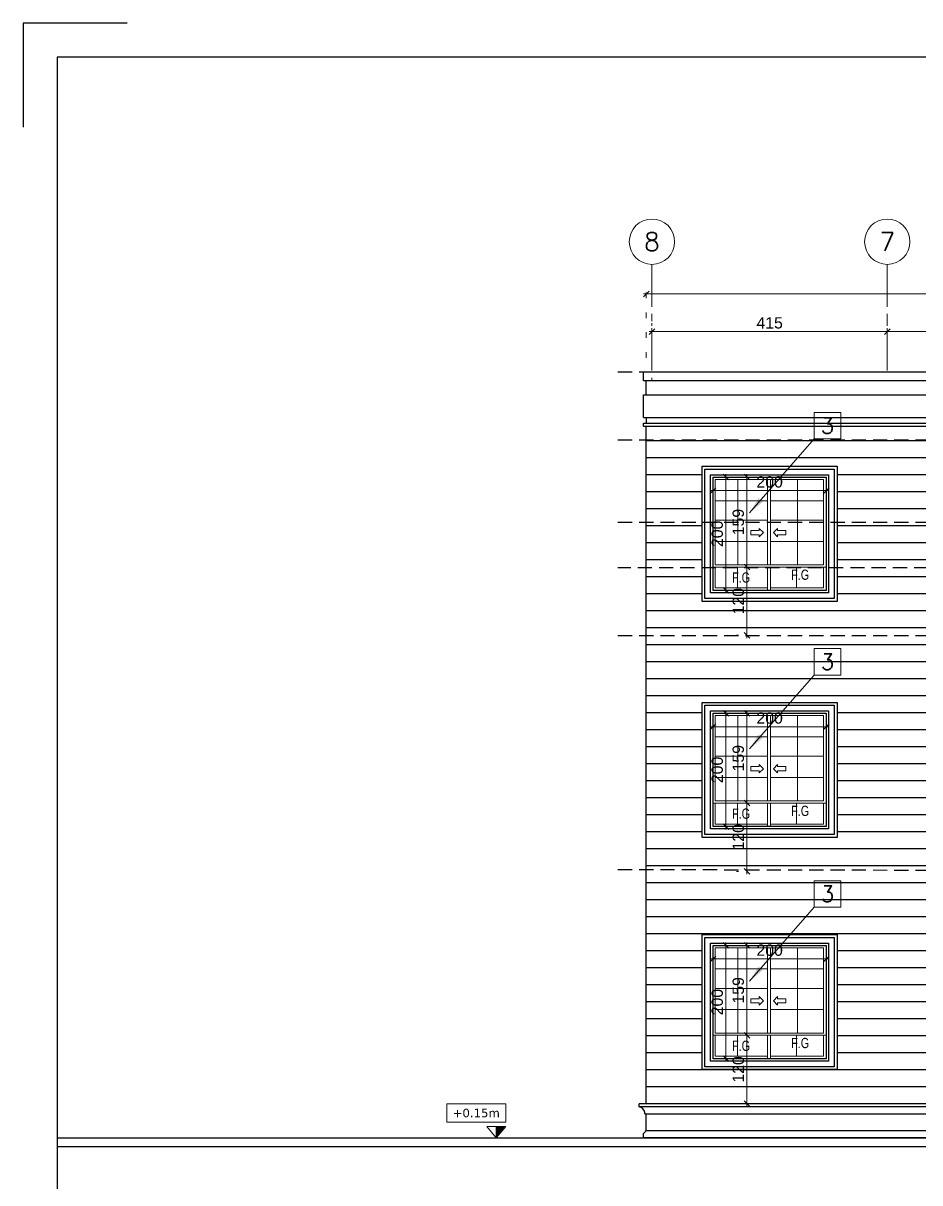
# Model space of a CAD drawing. Header units: millimetres. Extents: x -11627 to -10952, y 10244 to 10588.
# Drawn here: x -11051.57 to -11035.75, y 10411.27 to 10431.73 of the extents above; entities that cross this region are included whole.
import ezdxf
from ezdxf.enums import TextEntityAlignment as Align

# ---------------------------------------------------------------- set-up
doc = ezdxf.new("R2010")
doc.units = ezdxf.units.MM
doc.header["$PDMODE"] = 35
for name, pattern in [('DOT', [0.25, 0, -0.25]), ('GROUND FLOOR XREF - option 3$0$FATHER FR$0$CENTER2', [1.125, 0.75, -0.125, 0.125, -0.125]), ('HIDDEN', [0.375, 0.25, -0.125])]:
    doc.linetypes.add(name, pattern=pattern)
doc.layers.get('0').update_dxf_attribs({"lineweight": 5})
doc.layers.get('DEFPOINTS').update_dxf_attribs({"lineweight": 5})
for name, color, linetype in [('A-ARROW', 1, 'Continuous'), ('A-ELEV 01', 7, 'Continuous'), ('A-ELEV MOULDING', 15, 'Continuous'), ('A-ELEV WINDOW', 150, 'Continuous'), ('A-REFLECT UP', 8, 'HIDDEN'), ('A-ROAD', 43, 'Continuous'), ('elev - cornice', 46, 'Continuous'), ('INSERT TEXT', 1, 'Continuous')]:
    doc.layers.add(name, color=color, linetype=linetype)
for name, color, linetype, lineweight in [('A-AXIS LINE', 8, 'GROUND FLOOR XREF - option 3$0$FATHER FR$0$CENTER2', 0), ('A-AXIS TEXT', 54, 'Continuous', 9), ('A-GEN DIMS INTERNAL', 86, 'Continuous', 5), ('A-GEN-TEXT.', 3, 'Continuous', 13), ('A-LEVEL TAG', 23, 'Continuous', 9), ('A-TEXT', 3, 'Continuous', 13), ('BORDER A1', 7, 'Continuous', 100), ('DIM IN', 191, 'Continuous', 5), ('Notes', 32, 'Continuous', 5), ('Title Block', 7, 'Continuous', 0)]:
    doc.layers.add(name, color=color, linetype=linetype, lineweight=lineweight)
doc.styles.add('Axis-Circle', font='ROMANS.shx', dxfattribs={"height": 0.4})
doc.styles.add('Finish-Square', font='ROMANS.shx', dxfattribs={"height": 0.2})
doc.styles.add('frame', font='verdana.ttf', dxfattribs={"width": 5})
doc.styles.add('GROUND FLOOR XREF - option 3$0$STYLE1', font='arial.ttf', dxfattribs={"height": 0.2})
doc.styles.add('SIMPLEX', font='romans.shx', dxfattribs={"width": 0.75})
doc.styles.add('TEXTN', font='techl___.ttf', dxfattribs={"height": 0.15})
doc.styles.add('TEXTS', font='arial.ttf', dxfattribs={"width": 0.8})
doc.dimstyles.new('D100', dxfattribs={"dimtxt": 0.2, "dimasz": 0.1, "dimexe": 0.18, "dimexo": 0.0625, "dimgap": 0.1, "dimtad": 1, "dimzin": 0, "dimdsep": 46, "dimtxsty": 'SIMPLEX', "dimblk": 'DOT1', "dimcen": 0.1, "dimse1": 1, "dimse2": 1, "dimclrd": 256, "dimclre": 256, "dimclrt": 256, "dimadec": 0, "dimazin": 0, "dimtfac": 5, "dimtix": 1, "dimtmove": 2, "dimatfit": 3, "dimfxl": 1, "dimtolj": 1, "dimtzin": 0, "dimlwd": -1, "dimlwe": -1, "dimarcsym": 0})
doc.dimstyles.new('DIM 100', dxfattribs={"dimtxt": 0.2, "dimasz": 0.1, "dimexe": 0.15, "dimexo": 0.2, "dimgap": 0.05, "dimtad": 1, "dimdec": 0, "dimlfac": 100, "dimzin": 1, "dimdsep": 46, "dimtxsty": 'GROUND FLOOR XREF - option 3$0$STYLE1', "dimblk": 'OBLIQUE', "dimcen": 0.02, "dimdle": 0.05, "dimclrd": 256, "dimclre": 6, "dimclrt": 3, "dimadec": 1, "dimazin": 0, "dimtfac": 0.9, "dimtdec": 0, "dimtix": 1, "dimtofl": 0, "dimtmove": 2, "dimatfit": 3, "dimldrblk": 'ARCHTICK', "dimfxl": 1, "dimtolj": 1, "dimtzin": 12, "dimlwd": -1, "dimlwe": -1, "dimarcsym": 0})

# ---------------------------------------------------------------- blocks, each defined once
blk = doc.blocks.new('Axis-Circle')
at = {"color": 0}
blk.add_circle((0, 0), 0.4, dxfattribs=at)
at = {"color": 4, "style": 'Axis-Circle'}
blk.add_attdef('NO', text='', height=0.32, dxfattribs=at).set_placement((0, 0), align=Align.MIDDLE_CENTER)
blk = doc.blocks.new('_Oblique')
at = {"color": 0, "linetype": 'ByBlock', "lineweight": -2}
blk.add_line((-0.5, -0.5), (0.5, 0.5), dxfattribs=at)
blk = doc.blocks.new('*D139')
at = {"layer": 'A-GEN DIMS INTERNAL', "transparency": 16777216}
blk.add_line((-11019.025, 10426.957), (-11040.625, 10426.957), dxfattribs=at)
at = {"layer": 'A-GEN DIMS INTERNAL', "color": 6, "linetype": 'DOT', "transparency": 16777216}
for p, q in [((-11040.575, 10425.831), (-11040.575, 10427.107)), ((-11019.075, 10425.831), (-11019.075, 10427.107))]:
    blk.add_line(p, q, dxfattribs=at)
at = {"layer": 'DEFPOINTS', "color": 0, "transparency": 16777216}
for p in [(-11040.575, 10426.957), (-11040.575, 10425.631), (-11019.075, 10425.631)]:
    blk.add_point(p, dxfattribs=at)
at = {"layer": 'A-GEN DIMS INTERNAL', "transparency": 16777216, "xscale": 0.1, "yscale": 0.1, "zscale": 0.1, "rotation": 180}
blk.add_blockref('_Oblique', (-11040.575, 10426.957), dxfattribs=at)
at = {"layer": 'A-GEN DIMS INTERNAL', "transparency": 16777216, "xscale": 0.1, "yscale": 0.1, "zscale": 0.1}
blk.add_blockref('_Oblique', (-11019.075, 10426.957), dxfattribs=at)
at = {"layer": 'A-GEN DIMS INTERNAL', "color": 3, "transparency": 16777216, "insert": (-11029.825, 10427.109), "char_height": 0.2, "attachment_point": 5, "style": 'GROUND FLOOR XREF - option 3$0$STYLE1'}
blk.add_mtext('\\A1;2150', dxfattribs=at)
blk = doc.blocks.new('_ArchTick')
at = {"color": 0, "linetype": 'ByBlock', "const_width": 0.15}
blk.add_lwpolyline([(-0.5, -0.5), (0.5, 0.5)], dxfattribs=at)
blk = doc.blocks.new('*D140')
at = {"layer": 'A-GEN DIMS INTERNAL', "color": 6, "linetype": 'DOT', "transparency": 16777216}
for p, q in [((-11040.475, 10426.391), (-11040.475, 10426.443)), ((-11036.323, 10426.391), (-11036.323, 10426.443))]:
    blk.add_line(p, q, dxfattribs=at)
at = {"layer": 'A-GEN DIMS INTERNAL', "transparency": 16777216}
blk.add_line((-11040.525, 10426.293), (-11036.273, 10426.293), dxfattribs=at)
at = {"layer": 'DEFPOINTS', "color": 0, "transparency": 16777216}
for p in [(-11040.475, 10426.191), (-11036.323, 10426.293), (-11036.323, 10426.191)]:
    blk.add_point(p, dxfattribs=at)
at = {"layer": 'A-GEN DIMS INTERNAL', "transparency": 16777216, "xscale": 0.1, "yscale": 0.1, "zscale": 0.1, "rotation": 180}
blk.add_blockref('_Oblique', (-11040.475, 10426.293), dxfattribs=at)
at = {"layer": 'A-GEN DIMS INTERNAL', "transparency": 16777216, "xscale": 0.1, "yscale": 0.1, "zscale": 0.1}
blk.add_blockref('_Oblique', (-11036.323, 10426.293), dxfattribs=at)
at = {"layer": 'A-GEN DIMS INTERNAL', "color": 3, "transparency": 16777216, "insert": (-11038.399, 10426.445), "char_height": 0.2, "attachment_point": 5, "style": 'GROUND FLOOR XREF - option 3$0$STYLE1'}
blk.add_mtext('\\A1;415', dxfattribs=at)
blk = doc.blocks.new('*D141')
at = {"layer": 'A-GEN DIMS INTERNAL', "color": 6, "linetype": 'DOT', "transparency": 16777216}
for p, q in [((-11036.323, 10426.493), (-11036.323, 10426.443)), ((-11034.423, 10426.493), (-11034.423, 10426.443))]:
    blk.add_line(p, q, dxfattribs=at)
at = {"layer": 'A-GEN DIMS INTERNAL', "transparency": 16777216}
blk.add_line((-11036.373, 10426.293), (-11034.373, 10426.293), dxfattribs=at)
at = {"layer": 'DEFPOINTS', "color": 0, "transparency": 16777216}
for p in [(-11036.323, 10426.293), (-11034.423, 10426.293), (-11034.423, 10426.293)]:
    blk.add_point(p, dxfattribs=at)
at = {"layer": 'A-GEN DIMS INTERNAL', "transparency": 16777216, "xscale": 0.1, "yscale": 0.1, "zscale": 0.1, "rotation": 180}
blk.add_blockref('_Oblique', (-11036.323, 10426.293), dxfattribs=at)
at = {"layer": 'A-GEN DIMS INTERNAL', "transparency": 16777216, "xscale": 0.1, "yscale": 0.1, "zscale": 0.1}
blk.add_blockref('_Oblique', (-11034.423, 10426.293), dxfattribs=at)
at = {"layer": 'A-GEN DIMS INTERNAL', "color": 3, "transparency": 16777216, "insert": (-11035.373, 10426.445), "char_height": 0.2, "attachment_point": 5, "style": 'GROUND FLOOR XREF - option 3$0$STYLE1'}
blk.add_mtext('\\A1;190', dxfattribs=at)
blk = doc.blocks.new('TAG-ELE-LVL')
at = {"layer": 'A-LEVEL TAG'}
for p, q in [((-0.21, 0.35), (-0.21, 0.75)), ((-0.21, 0.75), (1.09, 0.75)), ((1.09, 0.35), (1.09, 0.75)), ((-0.21, 0.35), (1.09, 0.35)), ((0, 0), (0, 0.25))]:
    blk.add_line(p, q, dxfattribs=at)
blk.add_lwpolyline([(0, 0), (0.21, 0.25), (-0.21, 0.25)], close=True, dxfattribs=at)
at = {"layer": 'A-LEVEL TAG', "color": 251}
blk.add_solid([(-0.21, 0.25), (0, 0), (0, 0.25)], dxfattribs=at)
at = {"layer": 'A-LEVEL TAG', "color": 50, "style": 'TEXTS', "width": 0.75}
blk.add_attdef('FLOOR-NAME', text='', height=0.25, dxfattribs=at).set_placement((-0.21, 0.8), align=Align.BOTTOM_LEFT)
blk.add_attdef('LVL', text='', height=0.225, dxfattribs=at).set_placement((0.44, 0.55), align=Align.MIDDLE_CENTER)
at = {"layer": 'A-LEVEL TAG', "color": 50, "style": 'TEXTN', "width": 0.75}
blk.add_attdef('-', (0.361, 0.07), '', height=0.175, dxfattribs=at)
blk = doc.blocks.new('ADM FRAME-A2')
at = {"layer": 'BORDER A1', "lineweight": 25}
blk.add_lwpolyline([(-57.297, 41.545), (-59.13, 41.545), (-59.13, 39.712)], dxfattribs=at)
blk.add_lwpolyline([(-58.529, 2.457), (-11.557, 2.457), (-11.557, 40.943), (-58.529, 40.943)], close=True, dxfattribs=at)
blk = doc.blocks.new('*D597')
at = {"layer": 'A-GEN DIMS INTERNAL', "color": 6, "linetype": 'DOT', "transparency": 16777216}
for p, q in [((-11033.624, 10423.724), (-11033.446, 10423.724)), ((-11033.624, 10421.724), (-11033.446, 10421.724))]:
    blk.add_line(p, q, dxfattribs=at)
at = {"layer": 'A-GEN DIMS INTERNAL', "transparency": 16777216}
blk.add_line((-11033.596, 10423.774), (-11033.596, 10421.674), dxfattribs=at)
at = {"layer": 'DEFPOINTS', "color": 0, "transparency": 16777216}
for p in [(-11033.824, 10423.724, 5.556), (-11033.824, 10421.724, 5.556), (-11033.596, 10421.724)]:
    blk.add_point(p, dxfattribs=at)
at = {"layer": 'A-GEN DIMS INTERNAL', "transparency": 16777216, "xscale": 0.1, "yscale": 0.1, "zscale": 0.1}
for p, rotation in [((-11033.596, 10423.724), 90), ((-11033.596, 10421.724), 270)]:
    blk.add_blockref('_Oblique', p, dxfattribs=dict(at, rotation=rotation))
at = {"layer": 'A-GEN DIMS INTERNAL', "color": 3, "transparency": 16777216, "insert": (-11033.748, 10422.724), "char_height": 0.2, "attachment_point": 5, "rotation": 90, "style": 'GROUND FLOOR XREF - option 3$0$STYLE1'}
blk.add_mtext('\\A1;200', dxfattribs=at)
blk = doc.blocks.new('*D598')
at = {"layer": 'A-GEN DIMS INTERNAL', "color": 6, "linetype": 'DOT', "transparency": 16777216}
for p, q in [((-11033.407, 10422.138), (-11033.375, 10422.138)), ((-11033.409, 10420.934), (-11033.375, 10420.934))]:
    blk.add_line(p, q, dxfattribs=at)
at = {"layer": 'A-GEN DIMS INTERNAL', "transparency": 16777216}
blk.add_line((-11033.225, 10422.188), (-11033.225, 10420.884), dxfattribs=at)
at = {"layer": 'DEFPOINTS', "color": 0, "transparency": 16777216}
for p in [(-11033.207, 10422.138, 5.556), (-11033.225, 10420.934), (-11033.209, 10420.934, -0.006)]:
    blk.add_point(p, dxfattribs=at)
at = {"layer": 'A-GEN DIMS INTERNAL', "transparency": 16777216, "xscale": 0.1, "yscale": 0.1, "zscale": 0.1}
for p, rotation in [((-11033.225, 10422.138), 90), ((-11033.225, 10420.934), 270)]:
    blk.add_blockref('_Oblique', p, dxfattribs=dict(at, rotation=rotation))
at = {"layer": 'A-GEN DIMS INTERNAL', "color": 3, "transparency": 16777216, "insert": (-11033.377, 10421.536), "char_height": 0.2, "attachment_point": 5, "rotation": 90, "style": 'GROUND FLOOR XREF - option 3$0$STYLE1'}
blk.add_mtext('\\A1;120', dxfattribs=at)
blk = doc.blocks.new('*D599')
at = {"layer": 'A-GEN DIMS INTERNAL', "transparency": 16777216}
blk.add_line((-11031.775, 10423.487), (-11033.874, 10423.487), dxfattribs=at)
at = {"layer": 'A-GEN DIMS INTERNAL', "color": 6, "linetype": 'DOT', "transparency": 16777216}
for p, q in [((-11033.824, 10423.524), (-11033.824, 10423.337)), ((-11031.825, 10423.524), (-11031.825, 10423.337))]:
    blk.add_line(p, q, dxfattribs=at)
at = {"layer": 'DEFPOINTS', "color": 0, "transparency": 16777216}
for p in [(-11033.824, 10423.724), (-11031.825, 10423.724), (-11033.824, 10423.487)]:
    blk.add_point(p, dxfattribs=at)
at = {"layer": 'A-GEN DIMS INTERNAL', "transparency": 16777216, "xscale": 0.1, "yscale": 0.1, "zscale": 0.1, "rotation": 180}
blk.add_blockref('_Oblique', (-11033.824, 10423.487), dxfattribs=at)
at = {"layer": 'A-GEN DIMS INTERNAL', "transparency": 16777216, "xscale": 0.1, "yscale": 0.1, "zscale": 0.1}
blk.add_blockref('_Oblique', (-11031.825, 10423.487), dxfattribs=at)
at = {"layer": 'A-GEN DIMS INTERNAL', "color": 3, "transparency": 16777216, "insert": (-11032.824, 10423.639), "char_height": 0.2, "attachment_point": 5, "style": 'GROUND FLOOR XREF - option 3$0$STYLE1'}
blk.add_mtext('\\A1;200', dxfattribs=at)
blk = doc.blocks.new('*D601')
at = {"layer": 'A-GEN DIMS INTERNAL', "color": 6, "linetype": 'DOT', "transparency": 16777216}
for p, q in [((-11033.425, 10423.724), (-11033.375, 10423.724)), ((-11033.425, 10422.138), (-11033.375, 10422.138))]:
    blk.add_line(p, q, dxfattribs=at)
at = {"layer": 'A-GEN DIMS INTERNAL', "transparency": 16777216}
blk.add_line((-11033.225, 10422.088), (-11033.225, 10423.774), dxfattribs=at)
at = {"layer": 'DEFPOINTS', "color": 0, "transparency": 16777216}
for p in [(-11033.225, 10423.724), (-11033.225, 10423.724), (-11033.225, 10422.138, -5.556)]:
    blk.add_point(p, dxfattribs=at)
at = {"layer": 'A-GEN DIMS INTERNAL', "transparency": 16777216, "xscale": 0.1, "yscale": 0.1, "zscale": 0.1}
for p, rotation in [((-11033.225, 10423.724), 90), ((-11033.225, 10422.138), 270)]:
    blk.add_blockref('_Oblique', p, dxfattribs=dict(at, rotation=rotation))
at = {"layer": 'A-GEN DIMS INTERNAL', "color": 3, "transparency": 16777216, "insert": (-11033.377, 10422.931), "char_height": 0.2, "attachment_point": 5, "rotation": 90, "style": 'GROUND FLOOR XREF - option 3$0$STYLE1'}
blk.add_mtext('\\A1;159', dxfattribs=at)
blk = doc.blocks.new('Finish-Square')
at = {"color": 0}
blk.add_lwpolyline([(-0.15, -0.15), (0.15, -0.15), (0.15, 0.15), (-0.15, 0.15)], close=True, dxfattribs=at)
at = {"color": 0, "style": 'Finish-Square'}
blk.add_attdef('1', text='', height=0.18, dxfattribs=at).set_placement((0, 0), align=Align.MIDDLE_CENTER)
blk = doc.blocks.new('DOT1')
at = {"color": 0}
for p, q in [((0, -2), (0, 2)), ((-2, 0), (2, 0))]:
    blk.add_line(p, q, dxfattribs=at)
blk.add_circle((0, 0), 0.54, dxfattribs=at)
blk = doc.blocks.new('4')
at = {"layer": 'INSERT TEXT', "color": 9}
for p, q in [((-11019.075, 10424.365, -0.001), (-11040.575, 10424.365, -0.001)), ((-11031.175, 10424.065, -0.001), (-11040.575, 10424.065, -0.001)), ((-11019.075, 10424.065, -0.001), (-11028.425, 10424.065, -0.001)), ((-11039.59, 10423.765, -0.001), (-11040.575, 10423.765, -0.001)), ((-11034.015, 10423.765, -0.001), (-11037.208, 10423.765, -0.001)), ((-11031.175, 10423.765, -0.001), (-11031.633, 10423.765, -0.001)), ((-11028.017, 10423.765, -0.001), (-11028.425, 10423.765, -0.001)), ((-11022.44, 10423.765, -0.001), (-11025.635, 10423.765, -0.001)), ((-11019.075, 10423.765, -0.001), (-11020.058, 10423.765, -0.001)), ((-11039.59, 10423.465, -0.001), (-11040.575, 10423.465, -0.001)), ((-11035.575, 10423.465, -0.001), (-11037.208, 10423.465, -0.001)), ((-11034.015, 10423.465, -0.001), (-11034.775, 10423.465, -0.001)), ((-11031.175, 10423.465, -0.001), (-11031.633, 10423.465, -0.001)), ((-11028.017, 10423.465, -0.001), (-11028.425, 10423.465, -0.001)), ((-11024.875, 10423.465, -0.001), (-11025.635, 10423.465, -0.001)), ((-11022.44, 10423.465, -0.001), (-11024.075, 10423.465, -0.001)), ((-11019.075, 10423.465, -0.001), (-11020.058, 10423.465, -0.001)), ((-11039.59, 10423.165, -0.001), (-11040.575, 10423.165, -0.001)), ((-11035.575, 10423.165, -0.001), (-11037.208, 10423.165, -0.001)), ((-11034.015, 10423.165, -0.001), (-11034.775, 10423.165, -0.001)), ((-11031.175, 10423.165, -0.001), (-11031.633, 10423.165, -0.001)), ((-11028.017, 10423.165, -0.001), (-11028.425, 10423.165, -0.001)), ((-11024.875, 10423.165, -0.001), (-11025.635, 10423.165, -0.001)), ((-11022.44, 10423.165, -0.001), (-11024.075, 10423.165, -0.001)), ((-11019.075, 10423.165, -0.001), (-11020.058, 10423.165, -0.001)), ((-11039.59, 10422.865, -0.001), (-11040.575, 10422.865, -0.001)), ((-11035.575, 10422.865, -0.001), (-11037.208, 10422.865, -0.001)), ((-11034.015, 10422.865, -0.001), (-11034.775, 10422.865, -0.001)), ((-11031.175, 10422.865, -0.001), (-11031.633, 10422.865, -0.001)), ((-11028.017, 10422.865, -0.001), (-11028.425, 10422.865, -0.001)), ((-11024.875, 10422.865, -0.001), (-11025.635, 10422.865, -0.001)), ((-11022.44, 10422.865, -0.001), (-11024.075, 10422.865, -0.001)), ((-11019.075, 10422.865, -0.001), (-11020.058, 10422.865, -0.001)), ((-11039.59, 10422.565, -0.001), (-11040.575, 10422.565, -0.001)), ((-11035.575, 10422.565, -0.001), (-11037.208, 10422.565, -0.001)), ((-11034.015, 10422.565, -0.001), (-11034.775, 10422.565, -0.001)), ((-11031.175, 10422.565, -0.001), (-11031.633, 10422.565, -0.001)), ((-11028.017, 10422.565, -0.001), (-11028.425, 10422.565, -0.001)), ((-11024.875, 10422.565, -0.001), (-11025.635, 10422.565, -0.001)), ((-11022.44, 10422.565, -0.001), (-11024.075, 10422.565, -0.001)), ((-11019.075, 10422.565, -0.001), (-11020.058, 10422.565, -0.001)), ((-11039.59, 10422.265, -0.001), (-11040.575, 10422.265, -0.001)), ((-11034.015, 10422.265, -0.001), (-11037.208, 10422.265, -0.001)), ((-11031.175, 10422.265, -0.001), (-11031.633, 10422.265, -0.001)), ((-11028.017, 10422.265, -0.001), (-11028.425, 10422.265, -0.001)), ((-11022.44, 10422.265, -0.001), (-11025.635, 10422.265, -0.001)), ((-11019.075, 10422.265, -0.001), (-11020.058, 10422.265, -0.001)), ((-11039.59, 10421.965, -0.001), (-11040.575, 10421.965, -0.001)), ((-11034.015, 10421.965, -0.001), (-11037.208, 10421.965, -0.001)), ((-11031.175, 10421.965, -0.001), (-11031.633, 10421.965, -0.001)), ((-11028.017, 10421.965, -0.001), (-11028.425, 10421.965, -0.001)), ((-11022.44, 10421.965, -0.001), (-11025.635, 10421.965, -0.001)), ((-11019.075, 10421.965, -0.001), (-11020.058, 10421.965, -0.001)), ((-11039.59, 10421.665, -0.001), (-11040.575, 10421.665, -0.001)), ((-11034.015, 10421.665, -0.001), (-11037.208, 10421.665, -0.001)), ((-11031.175, 10421.665, -0.001), (-11031.633, 10421.665, -0.001)), ((-11028.017, 10421.665, -0.001), (-11028.425, 10421.665, -0.001)), ((-11022.44, 10421.665, -0.001), (-11025.635, 10421.665, -0.001)), ((-11019.075, 10421.665, -0.001), (-11020.058, 10421.665, -0.001)), ((-11031.175, 10421.365, -0.001), (-11040.575, 10421.365, -0.001)), ((-11019.075, 10421.365, -0.001), (-11028.425, 10421.365, -0.001)), ((-11031.175, 10421.065, -0.001), (-11040.575, 10421.065, -0.001)), ((-11019.075, 10421.065, -0.001), (-11028.425, 10421.065, -0.001)), ((-11019.075, 10420.765, -0.001), (-11040.575, 10420.765, -0.001)), ((-11019.075, 10420.465, -0.001), (-11040.575, 10420.465, -0.001)), ((-11019.075, 10420.165, -0.001), (-11040.575, 10420.165, -0.001)), ((-11031.175, 10419.865, -0.001), (-11040.575, 10419.865, -0.001)), ((-11019.075, 10419.865, -0.001), (-11028.425, 10419.865, -0.001)), ((-11039.59, 10419.565, -0.001), (-11040.575, 10419.565, -0.001)), ((-11034.015, 10419.565, -0.001), (-11037.208, 10419.565, -0.001)), ((-11031.175, 10419.565, -0.001), (-11031.633, 10419.565, -0.001)), ((-11028.017, 10419.565, -0.001), (-11028.425, 10419.565, -0.001)), ((-11022.44, 10419.565, -0.001), (-11025.635, 10419.565, -0.001)), ((-11019.075, 10419.565, -0.001), (-11020.058, 10419.565, -0.001)), ((-11039.59, 10419.265, -0.001), (-11040.575, 10419.265, -0.001)), ((-11035.575, 10419.265, -0.001), (-11037.208, 10419.265, -0.001)), ((-11034.015, 10419.265, -0.001), (-11034.775, 10419.265, -0.001)), ((-11031.175, 10419.265, -0.001), (-11031.633, 10419.265, -0.001)), ((-11028.017, 10419.265, -0.001), (-11028.425, 10419.265, -0.001)), ((-11024.875, 10419.265, -0.001), (-11025.635, 10419.265, -0.001)), ((-11022.44, 10419.265, -0.001), (-11024.075, 10419.265, -0.001)), ((-11019.075, 10419.265, -0.001), (-11020.058, 10419.265, -0.001)), ((-11039.59, 10418.965, -0.001), (-11040.575, 10418.965, -0.001)), ((-11035.575, 10418.965, -0.001), (-11037.208, 10418.965, -0.001)), ((-11034.015, 10418.965, -0.001), (-11034.775, 10418.965, -0.001)), ((-11031.175, 10418.965, -0.001), (-11031.633, 10418.965, -0.001)), ((-11028.017, 10418.965, -0.001), (-11028.425, 10418.965, -0.001)), ((-11024.875, 10418.965, -0.001), (-11025.635, 10418.965, -0.001)), ((-11022.44, 10418.965, -0.001), (-11024.075, 10418.965, -0.001)), ((-11019.075, 10418.965, -0.001), (-11020.058, 10418.965, -0.001)), ((-11039.59, 10418.665, -0.001), (-11040.575, 10418.665, -0.001)), ((-11035.575, 10418.665, -0.001), (-11037.208, 10418.665, -0.001)), ((-11034.015, 10418.665, -0.001), (-11034.775, 10418.665, -0.001)), ((-11031.175, 10418.665, -0.001), (-11031.633, 10418.665, -0.001)), ((-11028.017, 10418.665, -0.001), (-11028.425, 10418.665, -0.001)), ((-11024.875, 10418.665, -0.001), (-11025.635, 10418.665, -0.001)), ((-11022.44, 10418.665, -0.001), (-11024.075, 10418.665, -0.001)), ((-11019.075, 10418.665, -0.001), (-11020.058, 10418.665, -0.001)), ((-11039.59, 10418.365, -0.001), (-11040.575, 10418.365, -0.001)), ((-11035.575, 10418.365, -0.001), (-11037.208, 10418.365, -0.001)), ((-11034.015, 10418.365, -0.001), (-11034.775, 10418.365, -0.001)), ((-11031.175, 10418.365, -0.001), (-11031.633, 10418.365, -0.001)), ((-11028.017, 10418.365, -0.001), (-11028.425, 10418.365, -0.001)), ((-11024.875, 10418.365, -0.001), (-11025.635, 10418.365, -0.001)), ((-11022.44, 10418.365, -0.001), (-11024.075, 10418.365, -0.001)), ((-11019.075, 10418.365, -0.001), (-11020.058, 10418.365, -0.001)), ((-11039.59, 10418.065, -0.001), (-11040.575, 10418.065, -0.001)), ((-11034.015, 10418.065, -0.001), (-11037.208, 10418.065, -0.001)), ((-11031.175, 10418.065, -0.001), (-11031.633, 10418.065, -0.001)), ((-11028.017, 10418.065, -0.001), (-11028.425, 10418.065, -0.001)), ((-11022.44, 10418.065, -0.001), (-11025.635, 10418.065, -0.001)), ((-11019.075, 10418.065, -0.001), (-11020.058, 10418.065, -0.001)), ((-11039.59, 10417.765, -0.001), (-11040.575, 10417.765, -0.001)), ((-11034.015, 10417.765, -0.001), (-11037.208, 10417.765, -0.001)), ((-11031.175, 10417.765, -0.001), (-11031.633, 10417.765, -0.001)), ((-11028.017, 10417.765, -0.001), (-11028.425, 10417.765, -0.001)), ((-11022.44, 10417.765, -0.001), (-11025.635, 10417.765, -0.001)), ((-11019.075, 10417.765, -0.001), (-11020.058, 10417.765, -0.001)), ((-11039.59, 10417.465, -0.001), (-11040.575, 10417.465, -0.001)), ((-11034.015, 10417.465, -0.001), (-11037.208, 10417.465, -0.001)), ((-11031.175, 10417.465, -0.001), (-11031.633, 10417.465, -0.001)), ((-11028.017, 10417.465, -0.001), (-11028.425, 10417.465, -0.001)), ((-11022.44, 10417.465, -0.001), (-11025.635, 10417.465, -0.001)), ((-11019.075, 10417.465, -0.001), (-11020.058, 10417.465, -0.001)), ((-11031.175, 10417.165, -0.001), (-11040.575, 10417.165, -0.001)), ((-11019.075, 10417.165, -0.001), (-11028.425, 10417.165, -0.001)), ((-11031.175, 10416.865, -0.001), (-11040.575, 10416.865, -0.001)), ((-11019.075, 10416.865, -0.001), (-11028.425, 10416.865, -0.001)), ((-11019.075, 10416.565, -0.001), (-11040.575, 10416.565, -0.001)), ((-11019.075, 10416.265, -0.001), (-11040.575, 10416.265, -0.001)), ((-11031.175, 10415.965, -0.001), (-11040.575, 10415.965, -0.001)), ((-11019.075, 10415.965, -0.001), (-11028.425, 10415.965, -0.001)), ((-11031.175, 10415.665, -0.001), (-11040.575, 10415.665, -0.001)), ((-11019.075, 10415.665, -0.001), (-11028.425, 10415.665, -0.001)), ((-11039.59, 10415.365, -0.001), (-11040.575, 10415.365, -0.001)), ((-11034.015, 10415.365, -0.001), (-11037.208, 10415.365, -0.001)), ((-11031.175, 10415.365, -0.001), (-11031.633, 10415.365, -0.001)), ((-11028.017, 10415.365, -0.001), (-11028.425, 10415.365, -0.001)), ((-11022.44, 10415.365, -0.001), (-11025.635, 10415.365, -0.001)), ((-11019.075, 10415.365, -0.001), (-11020.058, 10415.365, -0.001)), ((-11039.59, 10415.065, -0.001), (-11040.575, 10415.065, -0.001)), ((-11035.575, 10415.065, -0.001), (-11037.208, 10415.065, -0.001)), ((-11034.015, 10415.065, -0.001), (-11034.775, 10415.065, -0.001)), ((-11031.175, 10415.065, -0.001), (-11031.633, 10415.065, -0.001)), ((-11028.017, 10415.065, -0.001), (-11028.425, 10415.065, -0.001)), ((-11024.875, 10415.065, -0.001), (-11025.635, 10415.065, -0.001)), ((-11022.44, 10415.065, -0.001), (-11024.075, 10415.065, -0.001)), ((-11019.075, 10415.065, -0.001), (-11020.058, 10415.065, -0.001)), ((-11039.59, 10414.765, -0.001), (-11040.575, 10414.765, -0.001)), ((-11035.575, 10414.765, -0.001), (-11037.208, 10414.765, -0.001)), ((-11034.015, 10414.765, -0.001), (-11034.775, 10414.765, -0.001)), ((-11031.175, 10414.765, -0.001), (-11031.633, 10414.765, -0.001)), ((-11028.017, 10414.765, -0.001), (-11028.425, 10414.765, -0.001)), ((-11024.875, 10414.765, -0.001), (-11025.635, 10414.765, -0.001)), ((-11022.44, 10414.765, -0.001), (-11024.075, 10414.765, -0.001)), ((-11019.075, 10414.765, -0.001), (-11020.058, 10414.765, -0.001)), ((-11039.59, 10414.465, -0.001), (-11040.575, 10414.465, -0.001)), ((-11035.575, 10414.465, -0.001), (-11037.208, 10414.465, -0.001)), ((-11034.015, 10414.465, -0.001), (-11034.775, 10414.465, -0.001)), ((-11031.175, 10414.465, -0.001), (-11031.633, 10414.465, -0.001)), ((-11028.017, 10414.465, -0.001), (-11028.425, 10414.465, -0.001)), ((-11024.875, 10414.465, -0.001), (-11025.635, 10414.465, -0.001)), ((-11022.44, 10414.465, -0.001), (-11024.075, 10414.465, -0.001)), ((-11019.075, 10414.465, -0.001), (-11020.058, 10414.465, -0.001)), ((-11039.59, 10414.165, -0.001), (-11040.575, 10414.165, -0.001)), ((-11035.575, 10414.165, -0.001), (-11037.208, 10414.165, -0.001)), ((-11034.015, 10414.165, -0.001), (-11034.775, 10414.165, -0.001)), ((-11031.175, 10414.165, -0.001), (-11031.633, 10414.165, -0.001)), ((-11028.017, 10414.165, -0.001), (-11028.425, 10414.165, -0.001)), ((-11024.875, 10414.165, -0.001), (-11025.635, 10414.165, -0.001)), ((-11022.44, 10414.165, -0.001), (-11024.075, 10414.165, -0.001)), ((-11019.075, 10414.165, -0.001), (-11020.058, 10414.165, -0.001)), ((-11039.59, 10413.865, -0.001), (-11040.575, 10413.865, -0.001)), ((-11034.015, 10413.865, -0.001), (-11037.208, 10413.865, -0.001)), ((-11031.175, 10413.865, -0.001), (-11031.633, 10413.865, -0.001)), ((-11028.017, 10413.865, -0.001), (-11028.425, 10413.865, -0.001)), ((-11022.44, 10413.865, -0.001), (-11025.635, 10413.865, -0.001)), ((-11019.075, 10413.865, -0.001), (-11020.058, 10413.865, -0.001)), ((-11039.59, 10413.565, -0.001), (-11040.575, 10413.565, -0.001)), ((-11034.015, 10413.565, -0.001), (-11037.208, 10413.565, -0.001)), ((-11031.175, 10413.565, -0.001), (-11031.633, 10413.565, -0.001)), ((-11028.017, 10413.565, -0.001), (-11028.425, 10413.565, -0.001)), ((-11022.44, 10413.565, -0.001), (-11025.635, 10413.565, -0.001)), ((-11019.075, 10413.565, -0.001), (-11020.058, 10413.565, -0.001)), ((-11031.175, 10413.265, -0.001), (-11040.575, 10413.265, -0.001)), ((-11019.075, 10413.265, -0.001), (-11028.425, 10413.265, -0.001)), ((-11031.175, 10412.965, -0.001), (-11040.575, 10412.965, -0.001)), ((-11019.075, 10412.965, -0.001), (-11028.425, 10412.965, -0.001))]:
    blk.add_line(p, q, dxfattribs=at)
blk = doc.blocks.new('ww')
at = {"layer": 'A-ARROW', "lineweight": 15, "elevation": -0.006}
for points in [[(-0.185, -1.245), (-0.11, -1.17), (-0.185, -1.096), (-0.185, -1.133), (-0.333, -1.133), (-0.333, -1.208), (-0.185, -1.208)], [(0.14, -1.245), (0.066, -1.17), (0.14, -1.096), (0.14, -1.133), (0.288, -1.133), (0.288, -1.208), (0.14, -1.208)]]:
    blk.add_lwpolyline(points, close=True, dxfattribs=at)
at = {"layer": 'A-ELEV MOULDING'}
for points in [[(1.191, 0), (1.191, -2.384), (-1.191, -2.384), (-1.191, 0)], [(1.141, -0.05), (1.141, -2.334), (-1.141, -2.334), (-1.141, -0.05)], [(1.041, -0.15), (1.041, -2.234), (-1.041, -2.234), (-1.041, -0.15)], [(0.999, -0.192), (0.999, -2.192), (-0.999, -2.192), (-0.999, -0.192)]]:
    blk.add_lwpolyline(points, close=True, dxfattribs=at)
at = {"layer": 'A-ELEV WINDOW', "lineweight": 15}
for p, q in [((-0.959, -0.233), (-0.564, -0.233)), ((-0.564, -1.728), (-0.564, -0.233)), ((0.017, -0.233), (-0.564, -0.233)), ((-0.038, -0.233), (-0.038, -1.738)), ((0.017, -0.233), (0.017, -1.738)), ((0.492, -0.233), (0.949, -0.233)), ((0.492, -1.738), (0.492, -0.233)), ((-0.959, -0.608), (-0.038, -0.608)), ((0.017, -0.608), (0.949, -0.608)), ((-0.959, -0.952), (-0.038, -0.952)), ((0.017, -0.952), (0.949, -0.952)), ((-0.959, -1.325), (-0.038, -1.325)), ((0.017, -1.325), (0.949, -1.325)), ((-1.005, -1.778), (1.005, -1.778)), ((-0.567, -2.146), (-0.567, -1.778)), ((-0.038, -1.778), (-0.038, -2.192)), ((0.017, -1.778), (0.017, -2.192)), ((0.476, -2.146), (0.476, -1.778)), ((-0.959, -2.146), (-0.038, -2.146)), ((0.017, -2.146), (0.949, -2.146)), ((0.017, -2.146), (0.949, -2.146)), ((0.017, -2.192), (0.949, -2.192))]:
    blk.add_line(p, q, dxfattribs=at)
for points in [[(-0.959, -0.233), (-0.959, -1.738), (0.949, -1.738), (0.949, -0.233), (0.017, -0.233)], [(-0.038, -1.738), (-0.038, -1.551)], [(0.017, -1.738), (0.017, -1.552)], [(-0.959, -1.778), (-0.959, -2.146)], [(-0.038, -2.125), (-0.038, -1.778)], [(0.017, -2.125), (0.017, -1.778)], [(0.949, -1.778), (0.949, -2.146)]]:
    blk.add_lwpolyline(points, dxfattribs=at)
at = {"layer": 'Notes', "xscale": 1.559999999999999, "yscale": 1.559999999999999, "zscale": 1.559999999999999}
blk.add_blockref('Finish-Square', (1.022, 0.716, 0.001), dxfattribs=at).add_auto_attribs({'1': '3'})
at = {"layer": 'A-TEXT', "style": 'GROUND FLOOR XREF - option 3$0$STYLE1', "width": 0.75}
for p in [(0.382, -2.004, 9.308), (-0.662, -2.053, 9.308)]:
    blk.add_text('F.G', height=0.1804, dxfattribs=at).set_placement(p)
at = {"layer": 'A-GEN DIMS INTERNAL'}
for base, p1, p2, picture, middle in [((-0.771, -2.192, -5.556), (-0.999, -0.192), (-0.999, -2.192), '*D597', (-0.923, -1.192, -5.556)), ((-0.401, -0.192), (-0.401, -1.778, -5.556), (-0.401, -0.192), '*D601', (-0.553, -0.985)), ((-0.401, -2.982, -5.556), (-0.382, -1.778), (-0.385, -2.982, -5.562), '*D598', (-0.553, -2.38, -5.556))]:
    dim = blk.add_linear_dim(base=base, p1=p1, p2=p2, angle=90, dimstyle='DIM 100', dxfattribs=at)
    dim.commit()
    dim.dimension.update_dxf_attribs({"geometry": picture, "text_midpoint": middle, "insert": (11032.824, -10423.916)})
dim = blk.add_linear_dim(base=(-0.999, -0.429), p1=(0.999, -0.192), p2=(-0.999, -0.192), dimstyle='DIM 100', dxfattribs=at)
dim.commit()
dim.dimension.update_dxf_attribs({"geometry": '*D599', "text_midpoint": (0, -0.277), "insert": (11032.824, -10423.916)})
at = {"layer": 'Notes'}
blk.add_leader([(-0.355, -0.822, 0.001), (0.788, 0.482, 0.001)], dimstyle='D100', override={"dimasz": 0.3, "dimfxl": 0, "dimfxlon": 1, "dimarcsym": 1}, dxfattribs=at)

msp = doc.modelspace()

# ---------------------------------------------------------------- linework, layer by layer
at = {"layer": 'A-AXIS LINE'}
for p, q in [((-11040.475, 10427.478, -0.007), (-11040.475, 10425.426, -0.007)), ((-11036.323, 10427.478, -0.007), (-11036.323, 10425.531, -0.007))]:
    msp.add_line(p, q, dxfattribs=at)
at = {"layer": 'A-ELEV 01'}
for p, q in [((-11019.025, 10425.576, -0.01), (-11040.625, 10425.576, -0.007)), ((-11040.625, 10425.426, -0.007), (-11040.625, 10425.576, -0.007)), ((-11019.025, 10425.426, -0.021), (-11040.625, 10425.426, -0.021)), ((-11040.575, 10425.176, -0.006), (-11040.575, 10425.426, -0.006)), ((-11040.625, 10425.176, -0.012), (-11019.027, 10425.176, -0.018)), ((-11040.625, 10424.776, -0.006), (-11040.625, 10425.176, -0.006)), ((-11040.625, 10424.776, -0.004), (-11019.025, 10424.776, -0.014)), ((-11040.625, 10424.676, -0.004), (-11019.025, 10424.676, -0.014)), ((-11040.625, 10424.626, -0.006), (-11040.625, 10424.676, -0.006)), ((-11040.575, 10424.776, -0.013), (-11040.575, 10424.676, -0.013)), ((-11040.625, 10424.626, -0.007), (-11019.025, 10424.626, -0.015)), ((-11040.575, 10422.126, -0.006), (-11040.575, 10424.626, -0.006)), ((-11040.575, 10412.665, -0.001), (-11040.575, 10422.126, -0.008))]:
    msp.add_line(p, q, dxfattribs=at)
at = {"layer": 'A-ELEV MOULDING'}
msp.add_line((-11050.969, 10412.065, -0.001), (-11005.369, 10412.065, -0.001), dxfattribs=at)
at = {"layer": 'A-REFLECT UP'}
for p, q in [((-11016.075, 10425.576, -0.007), (-11041.075, 10425.576, -0.007)), ((-11016.075, 10424.376, -0.007), (-11041.075, 10424.376, -0.007)), ((-11016.075, 10422.925, -0.007), (-11041.113, 10422.925, -0.007)), ((-11028.475, 10422.126, -0.007), (-11041.075, 10422.126, -0.007)), ((-11016.075, 10420.926, -0.007), (-11041.075, 10420.926, -0.007)), ((-11016.075, 10416.746, -0.007), (-11041.075, 10416.796, -0.007))]:
    msp.add_line(p, q, dxfattribs=at)
at = {"layer": 'A-ROAD'}
msp.add_line((-11050.969, 10411.915, -0.001), (-11005.308, 10411.915, -0.001), dxfattribs=at)
at = {"layer": 'DIM IN'}
msp.add_line((-11040.575, 10412.191, -0.007), (-11040.575, 10412.49, -0.001), dxfattribs=at)
at = {"layer": 'elev - cornice', "ltscale": 2}
for p, q in [((-11040.7, 10412.615, -0.001), (-11040.7, 10412.665, -0.001)), ((-11018.95, 10412.665, -0.001), (-11040.7, 10412.665, -0.001)), ((-11018.95, 10412.615, -0.001), (-11040.7, 10412.615, -0.001)), ((-11040.6, 10412.49, -0.001), (-11040.6, 10412.515, -0.001)), ((-11040.6, 10412.49, -0.001), (-11019.05, 10412.49, -0.001)), ((-11040.575, 10412.191, -0.007), (-11040.575, 10412.49, -0.001)), ((-11040.575, 10412.191, -0.007), (-11040.625, 10412.141, -0.007)), ((-11019.075, 10412.191, -0.007), (-11040.575, 10412.191, -0.007)), ((-11040.625, 10412.066, -0.007), (-11040.625, 10412.141, -0.007)), ((-11019.075, 10412.066, -0.007), (-11040.625, 10412.066, -0.007))]:
    msp.add_line(p, q, dxfattribs=at)
msp.add_arc((-11040.723, 10412.493, -0.001), 0.125, 10.4969, 79.5031, dxfattribs=at)

# ---------------------------------------------------------------- block references
at = {"layer": 'A-AXIS TEXT'}
ref = msp.add_blockref('Axis-Circle', (-11040.475, 10427.878, -0.007), dxfattribs=dict(at, xscale=-1))
ref.add_attrib('NO', '8', dxfattribs={"layer": '0', "color": 30, "height": 0.32, "style": 'Axis-Circle'}).set_placement((-11040.475, 10427.878, -0.007), align=Align.MIDDLE_CENTER)
ref = msp.add_blockref('Axis-Circle', (-11036.323, 10427.878, -0.007), dxfattribs=dict(at, xscale=-1))
ref.add_attrib('NO', '7', dxfattribs={"layer": '0', "color": 30, "height": 0.32, "style": 'Axis-Circle'}).set_placement((-11036.323, 10427.878, -0.007), align=Align.MIDDLE_CENTER)
at = {"layer": 'A-LEVEL TAG'}
ref = msp.add_blockref('TAG-ELE-LVL', (-11043.224, 10412.065, -0.007), dxfattribs=dict(at, xscale=-0.8, yscale=0.8))
ref.add_attrib('LVL', '+0.15m', dxfattribs={"layer": 'A-GEN-TEXT.', "height": 0.1503, "style": 'frame'}).set_placement((-11043.576, 10412.505, -0.007), align=Align.MIDDLE_CENTER)
at = {"layer": 'INSERT TEXT', "color": 242, "true_color": 0xcd2027}
for p in [(-11038.399, 10423.916, -0.007), (-11038.399, 10419.75, -0.006), (-11038.399, 10415.654)]:
    msp.add_blockref('ww', p, dxfattribs=at)
at = {"layer": 'INSERT TEXT', "color": 9}
msp.add_blockref('4', (0, 0), dxfattribs=at)
at = {"layer": 'Title Block'}
msp.add_blockref('ADM FRAME-A2', (-10992.44, 10390.189, -0.001), dxfattribs=at)

# ---------------------------------------------------------------- dimensions: what is measured, and where the dimension line sits
at = {"layer": 'A-GEN DIMS INTERNAL'}
for base, p1, p2, picture, middle in [((-11040.575, 10426.957, -0.007), (-11019.075, 10425.631, -0.007), (-11040.575, 10425.631, -0.007), '*D139', (-11029.825, 10427.109, -0.007)), ((-11036.323, 10426.293, -0.007), (-11040.475, 10426.191, -0.007), (-11036.323, 10426.191, -0.007), '*D140', (-11038.399, 10426.445, -0.007)), ((-11034.423, 10426.293, -0.007), (-11036.323, 10426.293, -0.007), (-11034.423, 10426.293, -0.007), '*D141', (-11035.373, 10426.445, -0.007))]:
    dim = msp.add_linear_dim(base=base, p1=p1, p2=p2, angle=180, dimstyle='DIM 100', dxfattribs=at)
    dim.commit()
    dim.dimension.update_dxf_attribs({"geometry": picture, "text_midpoint": middle})

doc.saveas('drawing.dxf')
